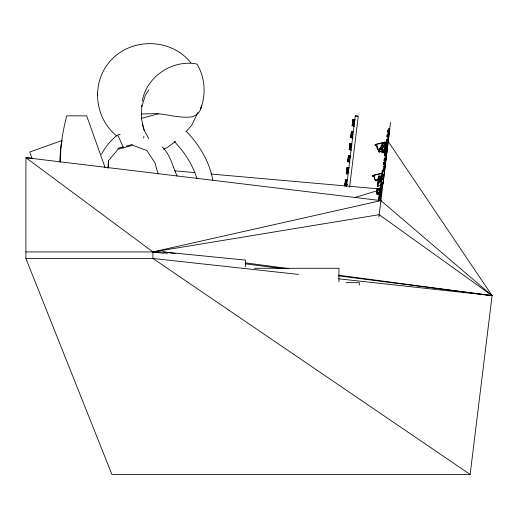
<?xml version="1.0" encoding="UTF-8"?>
<svg xmlns="http://www.w3.org/2000/svg" width="518" height="518" viewBox="0 0 518 518"><rect width="100%" height="100%" fill="white"/><g stroke="black" fill="none" stroke-linecap="round" stroke-linejoin="round"><path stroke-width="0.78" d="M385.062 152.609L385.172 151.444L384.46 150.906L385.185 152.396L384.68 152.907L383.741 152.797A3.678 3.678 0 0 1 380.834 151.308L379.118 152.221L378.522 151.768L383.728 142.353A1.709 1.709 0 0 1 385.884 144.354L384.421 151.101M141.537 113.992L156.158 113.597C168.266 114.329 180.296 118.648 192.463 116.731C195.946 115.488 199.534 112.794 200.641 109.11C206.06 94.645 205.219 77.331 196.937 64.122L196.069 63.863C171.834 59.687 146.516 76.761 142.23 101.152M141.867 105.018L141.382 118.402L144.049 129.888L148.718 138.604M382.09 173.141L372.41 175.485L372.481 176.23L374.307 176.878A3.678 3.678 0 0 0 375.174 180.024L375.964 180.866L377.02 180.368C377.098 178.101 377.065 180.905 377.143 180.167M379.694 149.197C380.063 146.957 379.079 151.664 377.732 149.048A3.678 3.678 0 0 1 376.864 145.901L376.877 145.856M384.893 152.784L385.062 152.331M60.36 162.089L60.943 146.775L62.128 140.449L29.746 152.014L32.194 158.858M108.158 166.848L108.502 160.574M108.074 168.408L108.527 160.664L118.098 149.178L132.725 145.299L146.814 150.511L154.992 162.827L158.029 174.035M384.68 152.907L384.9 152.493M143.7 137.976L143.829 136.428M378.58 200.848L382.29 170.169M345.959 185.956L344.748 185.807L345.493 179.733L346.71 179.882L346.063 186.085L346.833 179.785L347.992 179.927M346.568 171.931L346.412 172.261C348.459 171.536 348.018 175.142 346.231 173.75L346.976 167.677L348.187 167.826L347.669 172.067L348.925 172.332M350.174 162.115L347.707 161.7L348.459 155.62C352.376 154.299 347.054 166.511 349.669 155.769M350.401 149.793L349.19 149.644L349.935 143.564L351.146 143.713L350.401 149.793L351.657 150.058M351.981 137.866L350.673 137.587L351.418 131.507L352.758 131.566L351.981 137.866L353.14 138.008M354.59 126.159L352.123 125.738L352.868 119.664L355.367 119.859M344.865 185.82L345.61 179.746M346.341 173.77L347.092 167.69M347.824 161.713L348.569 155.633M349.307 149.657L350.051 143.577M350.783 137.6L351.528 131.527M352.24 125.751L352.985 119.677M347.442 173.899L347.617 172.488M348.918 161.849L349.093 160.431M351.884 137.736L352.052 136.325M352.208 136.027L352.628 131.656M353.334 125.887L354.085 119.813M347.766 172.19L348.316 167.728L349.469 167.871M349.022 161.972L349.203 160.489M350.505 149.922L351.146 143.719M353.438 126.016L354.208 119.716M346.633 186.292L355.303 115.708L358.314 116.077L349.598 187.076M377.7 186.124L378.224 181.824L379.72 182.006M380.076 193.985L378.936 193.842L379.429 189.853L379.046 193.855M381.118 176.968L380.898 178.755L380.989 177.15M384.44 152.978L384.699 152.609M385.819 151.768L384.589 151.502L385.075 147.513L387.425 147.695M384.693 151.521L385.185 147.526M384.583 163.041L384.44 164.225L383.462 164.057L383.67 162.374L384.66 162.451M383.948 160.463L384.155 158.78L385.101 158.858L384.88 160.625L383.961 160.327M384.537 155.678L384.745 154.001M385.509 147.934L385.916 144.431L386.862 144.503M386.298 141.33L386.506 139.646L387.451 139.718M386.888 136.545L387.088 134.861M387.652 130.296L388.617 130.232L388.396 131.999L387.419 131.837L387.671 130.16M385.852 147.973L386.447 143.097M384.149 162.432L383.98 164.167L384.201 162.393M385.01 155.788L385.178 154.053L385.01 155.788L385.47 155.84L385.683 154.073L384.725 154.137M386.771 141.433L386.991 139.659L386.771 141.433L387.231 141.485M387.82 136.707C386.81 137.005 387.134 134.395 388.034 134.933L387.891 136.111M383.229 170.338L383.696 168.777M386.007 147.792L386.577 143.11L385.547 142.987A1.004 1.004 0 0 0 384.427 143.862A1.004 1.004 0 0 0 385.301 144.982L386.331 145.111M387.36 136.648L387.581 134.874L387.075 134.997M385.729 151.644L386.214 147.656M386.337 147.565L383.961 166.259L385.159 166.407L385.651 162.399M386.324 147.028L388.591 128.581L389.782 128.729L386.434 155.989M381.701 185.386L382.019 182.809M382.388 179.772L382.588 178.166M382.893 175.699L383.08 174.119M383.521 171.51L383.605 170.862M380.218 200.142L382.362 182.848M378.891 217.068L390.514 122.39M383.165 182.912L385.146 166.77L383.566 166.576L381.494 183.489L383.074 183.683M385.942 159.997L386.143 158.391M32.336 158.243L25.9 157.679L25.9 258.482L111.894 474.462L470.143 474.462L492.1 295.616L388.176 141.453M383.955 152.914L383.819 152.506A3.458 3.458 0 0 1 381.08 151.107L379.474 151.962L378.911 151.541L383.806 142.683A1.606 1.606 0 0 1 385.832 144.561L385.884 144.354M200.641 109.11L201.664 105.549L200.324 109.272M141.809 106.63L145.299 95.37L148.718 89.964M378.541 184.13L379.28 182.401M117.716 134.868L123.601 147.98M352.505 123.575L352.35 123.906L354.817 124.32M352.467 123.919L352.311 124.249L354.778 124.663M352.123 125.738L352.279 125.414M351.055 135.425L350.893 135.748L352.11 135.897M351.01 135.768L350.854 136.092L352.162 136.37M350.673 137.587L350.828 137.257M349.572 147.475L349.417 147.805L350.725 148.083M349.527 147.818L349.372 148.148L350.686 148.426M349.19 149.644L349.346 149.313M348.09 159.531L347.934 159.861L349.145 160.01M348.051 159.874L347.895 160.204L349.203 160.483M347.707 161.7L347.863 161.37M346.613 171.587L346.458 171.918L347.669 172.067M346.231 173.75L346.387 173.426M345.13 183.644L344.975 183.968L347.442 184.389M345.092 183.987L344.93 184.317L347.397 184.732M344.748 185.807L344.904 185.476M386.901 136.409L387.322 136.597M386.311 141.194L386.732 141.382M385.729 145.979L386.642 146.27M384.55 155.549L384.971 155.737M197.844 112.503L191.744 125.252L185.981 131.831M101.444 154.325C105.238 147.021 110.561 140.52 116.971 135.366M379.001 149.844L379.571 149.391L379.221 149.734M376.45 180.821L375.446 179.888A3.458 3.458 0 0 1 374.631 176.923L372.908 176.314L372.837 175.615L381.947 173.413M378.762 149.903L379.195 149.663M378.516 149.896L378.969 149.715M378.282 149.825L378.736 149.708M349.754 156.015L348.413 155.963L348.485 156.319M386.402 144.444L386.182 146.218M175.492 141.453L167.146 147.572L163.643 149.249M378.069 149.689L378.516 149.637M377.9 149.508L378.315 149.514M379.441 148.413L380.853 147.578M376.89 179.383L381.526 176.677M377.784 149.294L377.998 148.912A3.458 3.458 0 0 1 377.182 145.953L375.149 145.331L374.89 144.632L385.418 141.99A1.709 1.709 0 0 1 386.143 144.043M354.513 197.591L379.228 190.125M141.181 118.421L158.119 113.882M117.864 148.323L123.258 146.892M126.334 146.076L132.491 144.438M381.242 179.234L378.529 179.863L378.619 180.258L381.332 179.629M379.869 192.184L377.156 192.813L377.246 193.208L379.959 192.579M380.911 200.608L25.9 157.679L152.933 251.929L380.911 200.608L492.1 295.616L338.591 278.807M470.143 474.462L152.933 258.482L152.933 251.929L379.182 214.672L492.1 295.616L338.15 275.783M118.318 134.771L120.124 134.479M25.9 251.929L163.138 251.929L245.571 260.107L245.571 266.789M25.9 258.482L152.933 258.482L298.407 274.411M254.429 268.279L338.96 268.279L338.96 281.863M346.005 282.66L359.304 282.66L359.304 285.055M174.741 170.836L194.852 172.617M210.943 174.035L379.098 188.902M378.393 185.185L381.034 185.502M355.257 116.051L357.517 116.33M352.758 121.51L352.719 121.853M388.597 133.437L389.199 133.514M387.865 134.447L389.063 134.596M351.308 133.359L351.262 133.702M386.298 145.422L381.274 144.885L380.665 149.857L384.848 150.369M386.111 145.836L381.624 145.286L381.093 149.579L384.835 150.039M387.483 147.235L382.601 146.633L381.993 151.606L386.868 152.208M387.438 147.585L382.951 147.034L382.42 151.334L386.907 151.897M349.825 145.416L349.786 145.759M386.506 155.037L385.224 165.501M384.68 160.399L385.282 160.47M348.342 157.472L348.303 157.815M385.127 166.064L385.826 166.155M384.479 166.893L385.023 166.958M382.206 176.282L378.723 175.855L378.108 180.827L380.199 181.086M382.057 176.625L379.066 176.256L378.541 180.555L380.782 180.827M378.626 178.574L381.617 178.937M378.198 178.846L381.682 179.273M379.972 181.682L377.881 181.423L377.272 186.396L378.664 186.571M382.698 183.255L383.067 183.301M382.75 184.913L380.594 184.648L378.71 200.026L380.86 200.291M381.999 185.658L380.983 185.535L379.364 198.711L380.38 198.834M380.97 185.664L381.986 185.787M345.383 181.578L345.344 181.922M380.898 186.227L381.915 186.351M380.782 187.192L381.792 187.322M380.62 188.5L381.636 188.623M379.441 189.064L377.35 188.805L376.741 193.777L379.526 194.12M379.046 189.232L376.955 188.973L376.34 193.946L379.131 194.289M379.189 189.394L377.693 189.206L377.169 193.505L380.16 193.874M379.545 189.653L377.298 189.374L376.774 193.674L379.765 194.036M380.432 190.048L381.442 190.171M380.225 191.738L381.235 191.867M380.011 193.46L381.028 193.583M379.998 193.557L381.015 193.68M380.866 195.169L381.481 195.241M379.811 195.085L380.827 195.208M379.636 196.51L380.652 196.633M379.5 197.636L380.51 197.759M379.409 198.388L380.419 198.511M379.383 198.582L380.4 198.705M380.082 200.103L380.432 200.142M152.933 251.929L164.154 253.38M165.76 253.587L167.366 253.788M245.137 263.804L282.025 268.557M163.138 251.929L175.142 253.529M245.577 262.879L288.798 268.615M338.422 275.207L492.1 295.616M375.569 145.409L375.602 144.49L385.23 142.269A1.606 1.606 0 0 1 385.923 143.11M190.831 62.762C170.072 36.558 127.098 37.445 107.459 64.51C91.097 86.292 95.59 119.315 116.951 136.117M162.082 146.801C170.39 154.513 172.546 166.233 177.13 176.126M186.389 131.449C199.346 144.917 209.583 161.687 212.827 180.283M174.165 141.42C184.447 151.91 192.664 164.594 196.918 178.716M105.057 167.534L86.681 115.851L66.757 115.851A212.911 212.911 0 0 0 59.777 162.069M142.178 124.139L142.89 126.301M143.13 127.02L144.308 130.614M385.075 147.513L385.146 147.85M379.429 189.853L379.493 190.19M352.868 119.664L352.9 120.364M351.418 131.507L351.444 132.207M349.935 143.564L349.967 144.263M348.459 155.62L348.53 155.976M346.976 167.677L347.008 168.376M346.749 169.509L346.82 169.865M345.493 179.733L345.525 180.432M97.578 94.768L97.701 95.403M97.578 93.078L97.662 94.529M385.237 151.67L385.25 152.156M382.044 175.887A1.004 1.004 0 0 1 382.031 174.663M385.392 143.7L385.463 144.276L385.392 143.7M384.589 158.838L384.421 160.574L384.641 158.799M388.105 130.212L387.937 131.948L388.105 130.212M385.029 143.881C385.489 145.474 386.286 142.806 385.029 143.881"/></g></svg>
